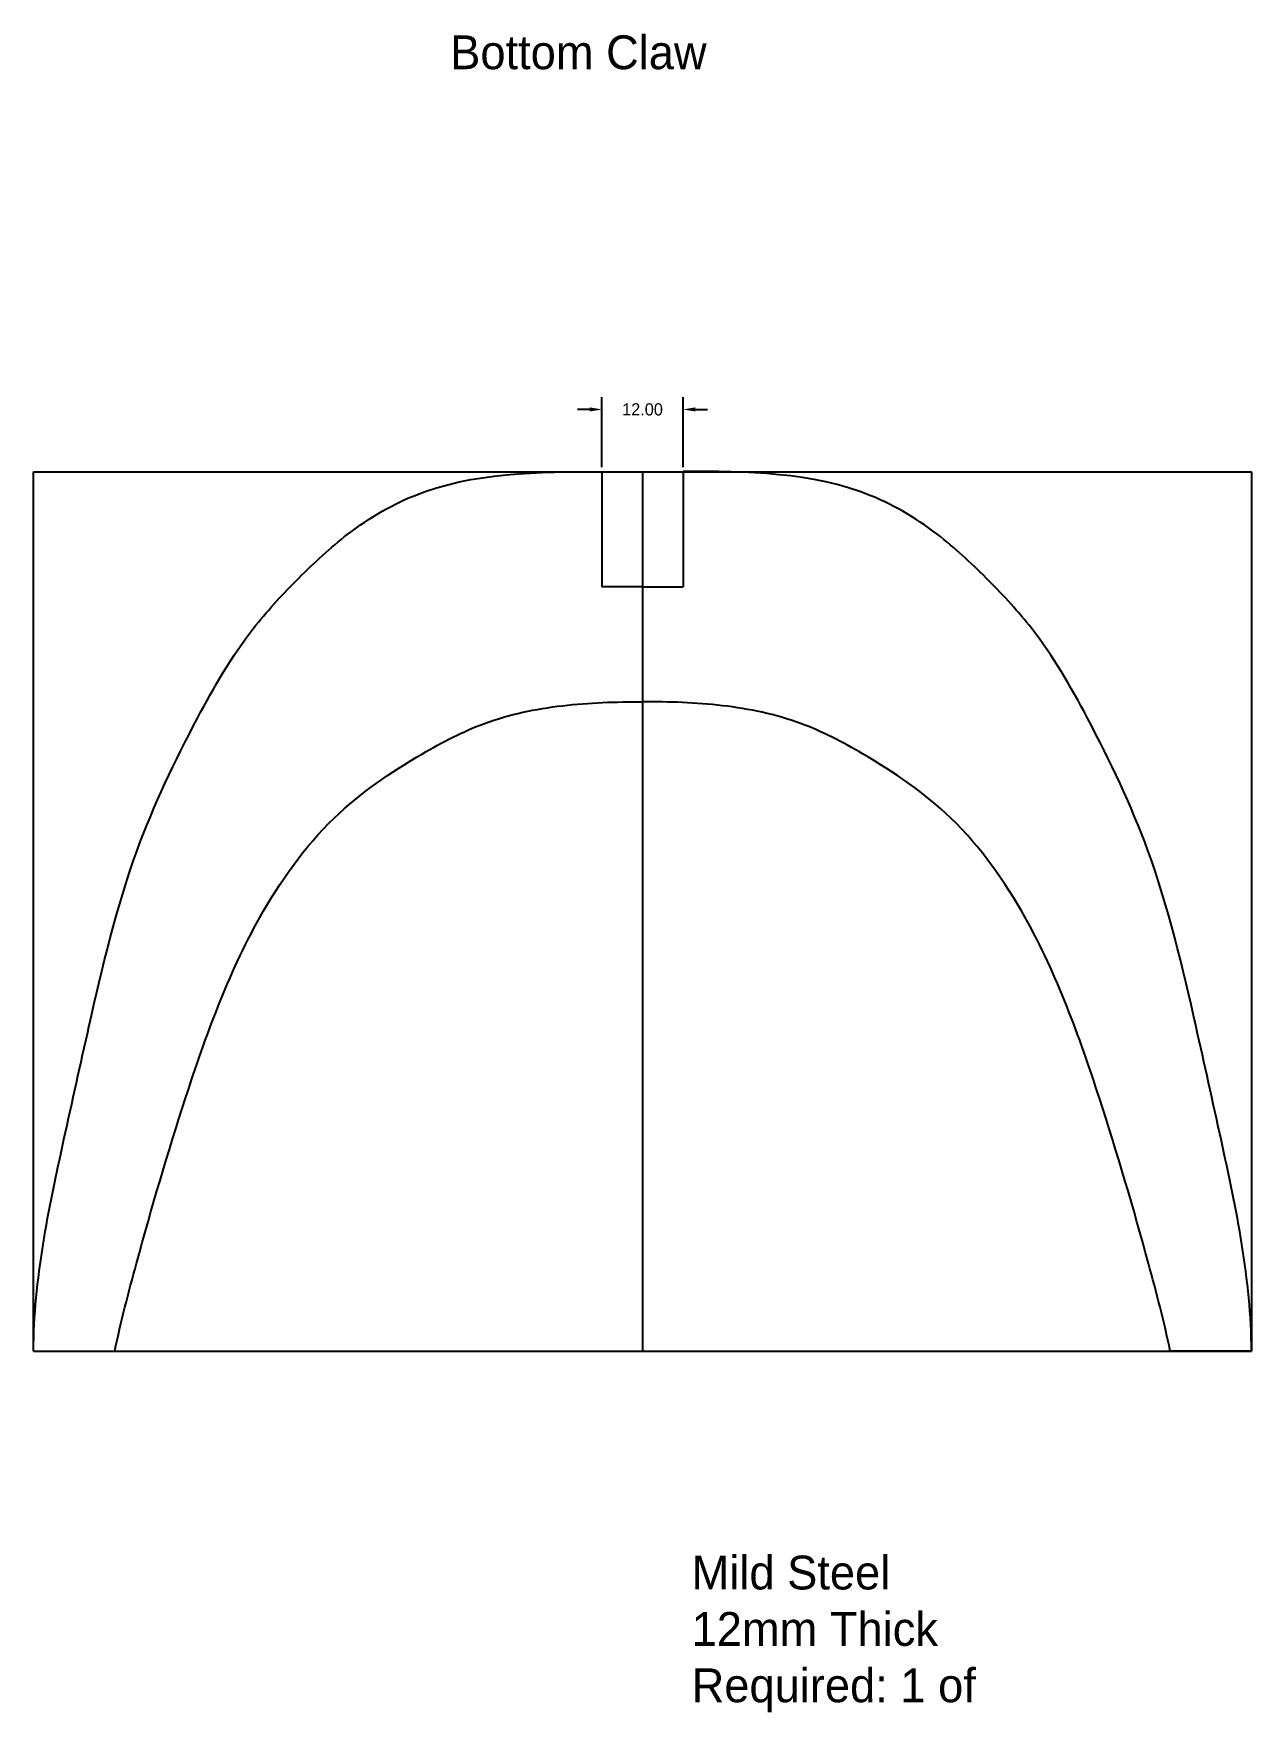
# Model space of a CAD drawing. Header units: inches. Extents: x -128 to 52, y -120 to 128.
import ezdxf

# ---------------------------------------------------------------- set-up
doc = ezdxf.new("R2010")
doc.units = ezdxf.units.IN
doc.header["$MEASUREMENT"] = 0
doc.dimstyles.get("Standard").update_dxf_attribs({"dimscale": 10, "dimtxt": 0.18, "dimasz": 0.18, "dimexe": 0.18, "dimexo": 0.0625, "dimgap": 0.09, "dimtad": 0, "dimtih": 1, "dimtoh": 1, "dimzin": 0, "dimdsep": 46, "dimtxsty": 'Standard', "dimcen": 0.09, "dimadec": 0, "dimazin": 0, "dimtfac": 1, "dimtofl": 0, "dimtmove": 0, "dimatfit": 3, "dimfxl": 1, "dimtolj": 1, "dimtzin": 0, "dimarcsym": 0})

# ---------------------------------------------------------------- blocks, each defined once
blk = doc.blocks.new('*D26')
at = {"color": 0, "lineweight": -2}
for p, q in [((-44.34, 64.31), (-44.34, 74.65)), ((-32.34, 64.31), (-32.34, 74.65)), ((-46.14, 72.85), (-47.94, 72.85)), ((-30.54, 72.85), (-28.74, 72.85))]:
    blk.add_line(p, q, dxfattribs=at)
at = {"color": 0}
for points in [[(-46.14, 73.15), (-46.14, 72.55), (-44.34, 72.85)], [(-30.54, 73.15), (-30.54, 72.55), (-32.34, 72.85)]]:
    blk.add_solid(points, dxfattribs=at)
at = {"layer": 'Defpoints', "color": 0}
for p in [(-32.34, 72.85), (-44.34, 63.69), (-32.34, 63.69)]:
    blk.add_point(p, dxfattribs=at)
at = {"color": 0, "insert": (-38.34, 72.85), "char_height": 1.8, "attachment_point": 5}
blk.add_mtext('\\A1;12.00', dxfattribs=at)

msp = doc.modelspace()

# ---------------------------------------------------------------- linework, layer by layer
at = {"color": 5}
for p, q in [((-128.344, 63.639), (51.656, 63.639)), ((-128.344, -66.361), (-128.344, 63.639)), ((-38.344, 63.639), (-38.344, -66.361)), ((51.656, 63.639), (51.656, -66.361)), ((-128.344, -66.361), (51.656, -66.361))]:
    msp.add_line(p, q, dxfattribs=at)
for p, q in [((-44.344, 63.686), (-44.344, 46.639)), ((-32.344, 63.686), (-32.344, 46.639)), ((-38.344, 46.639), (-44.344, 46.639)), ((-38.344, 46.639), (-32.344, 46.639)), ((-128.344, -66.361), (-116.344, -66.361)), ((51.656, -66.361), (39.656, -66.361))]:
    msp.add_line(p, q)
for points, start_tangent, end_tangent in [([(-128.344, -66.361), (-123.85, -35.042), (-120.164, -18.415), (-113.04, 7.647), (-104.114, 27.208), (-95.842, 40.494), (-89.582, 47.485), (-82.428, 53.999), (-72.1, 60.103), (-44.344, 63.639)], (0, 1), (1, 0)), ([(51.656, -66.361), (47.162, -35.042), (43.477, -18.415), (36.352, 7.647), (27.427, 27.208), (19.154, 40.494), (12.894, 47.485), (5.741, 53.999), (-4.588, 60.103), (-32.344, 63.686)], (0, 1), (-1, 0)), ([(-116.344, -66.361), (-113.133, -53.391), (-105.884, -28.968), (-94.907, -2.269), (-83.929, 12.426), (-70.88, 21.947), (-61.721, 26.416), (-50.176, 29.057), (-38.344, 29.639)], (0.2042677, 0.9789151), (1, 0)), ([(39.656, -66.361), (36.446, -53.391), (29.196, -28.968), (18.219, -2.269), (7.241, 12.426), (-5.807, 21.947), (-14.967, 26.416), (-26.512, 29.057), (-38.344, 29.639)], (-0.2042677, 0.9789151), (-1, 0))]:
    msp.add_spline(points, degree=3, dxfattribs=dict(start_tangent=start_tangent, end_tangent=end_tangent))

# ---------------------------------------------------------------- texts
at = {"char_height": 5, "width": 112.92759, "attachment_point": 1}
for s, insert in [('Bottom Claw', (-66.763, 128.151)), ('Mild Steel\\P12mm Thick\\PRequired: 1 of', (-31.082, -96.599))]:
    msp.add_mtext(s, dxfattribs=dict(at, insert=insert))

# ---------------------------------------------------------------- dimensions: what is measured, and where the dimension line sits
at = {"color": 5}
dim = msp.add_linear_dim(base=(-32.344, 72.847), p1=(-44.344, 63.686), p2=(-32.344, 63.686), dimstyle='Standard', dxfattribs=at)
dim.commit()
dim.dimension.update_dxf_attribs({"geometry": '*D26', "text_midpoint": (-38.344, 72.847)})

doc.saveas('drawing.dxf')
